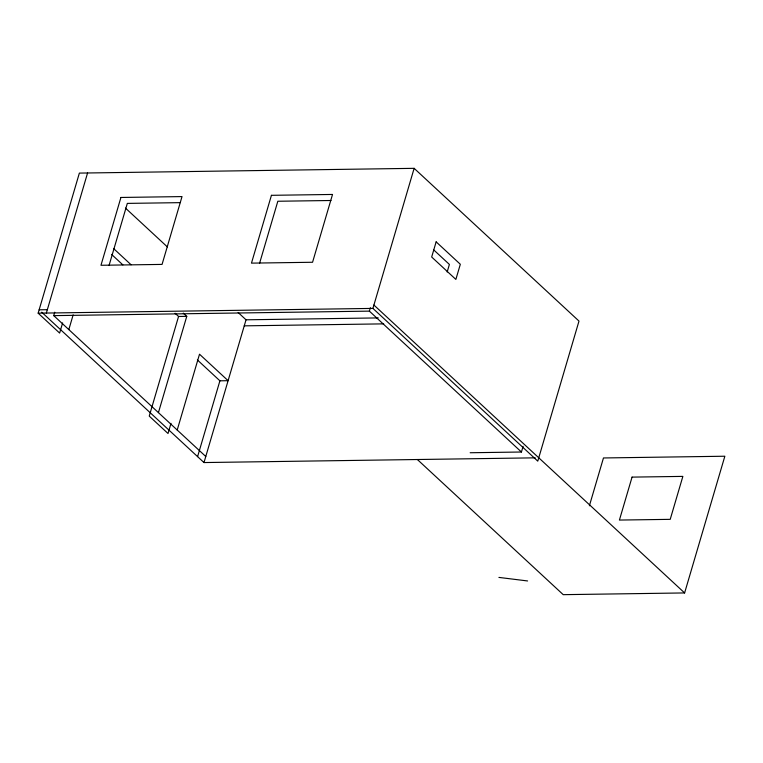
<?xml version="1.0" encoding="UTF-8"?>
<svg xmlns="http://www.w3.org/2000/svg" width="763" height="763" viewBox="0 0 763 763"><rect width="100%" height="100%" fill="white"/><g stroke="black" fill="none" stroke-linecap="round" stroke-linejoin="round"><path stroke-width="1.14" d="M38.15 313.164L79.371 173.096L414.137 168.337L578.993 321.08L537.772 461.148L372.916 308.405L38.15 313.164L59.628 333.078L62.623 322.921M46.352 313.049L87.573 172.982M205.791 456.512L53.744 315.624L54.745 312.201M68.823 329.597L73.153 314.871M109.033 265.553L127.326 203.397L180.125 202.643M175.08 313.25L178.561 316.473L149.243 416.102L168.013 433.498L170.998 423.351M158.427 412.621L186.763 316.359L183.282 313.135M177.207 430.017L199.515 354.204L228.108 380.689L219.906 380.813L197.379 359.936M197.588 456.627L219.906 380.813M259.554 263.369L277.827 201.251L330.999 200.497M535.235 457.838L203.988 462.559L246.029 319.802L238.161 312.515M523.113 446.317L521.434 452.011L369.378 311.132L370.389 307.708M372.916 308.405L414.137 168.337M447.166 272L449.397 264.427L433.851 250.026M589.379 505.802L603.466 457.962L724.85 456.226L684.611 592.937L563.228 594.663L417.371 459.517M39.142 309.807L47.344 309.692M53.744 315.624L369.378 311.132M178.561 316.473L186.763 316.359M246.029 319.802L378.238 317.913M244.227 325.849L383.703 323.865M470.17 452.745L521.434 452.011M498.916 577.41L527.595 580.958M373.908 305.038L684.611 592.937M125.437 208.061L167.383 246.926M113.687 248.643L131.083 264.771M111.57 254.403L122.881 264.885M41.717 312.201L203.988 462.559M120.926 197.464L100.974 265.276L162.061 264.408L182.023 196.587L120.926 197.464M271.428 195.318L251.475 263.13L312.563 262.262L332.525 194.451L271.428 195.318M436.14 241.861L431.677 257.017L455.864 279.42L460.327 264.275L436.14 241.861M632.06 477.113L619.413 520.061L670.219 519.345L682.866 476.389L632.06 477.113"/></g></svg>
